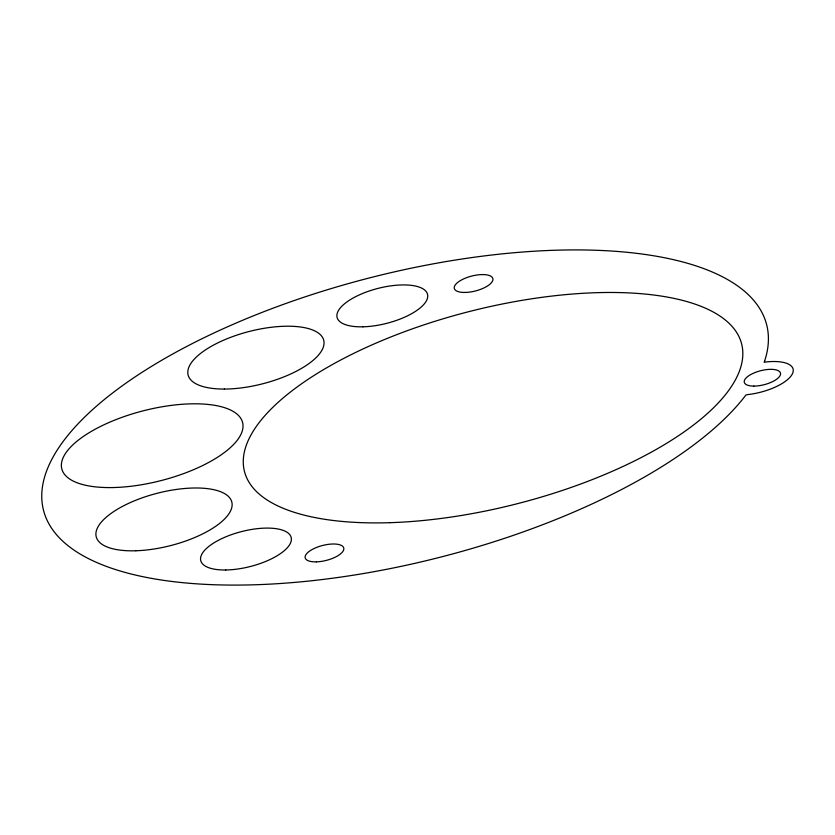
<?xml version="1.0" encoding="UTF-8"?>
<svg xmlns="http://www.w3.org/2000/svg" width="835" height="835" viewBox="0 0 835 835"><rect width="100%" height="100%" fill="white"/><g stroke="black" fill="none" stroke-linecap="round" stroke-linejoin="round"><path stroke-width="1.25" d="M764.662 360.897L764.161 362.327L766.613 361.91A37.324 14.404 -14.4 0 1 792.112 374.351A37.324 14.404 -14.4 0 1 748.484 394.496L745.979 394.934A373.287 144.058 -14.4 0 1 142.67 576.651A373.287 144.058 -14.4 0 1 294.244 300.537A373.287 144.058 -14.4 0 1 764.662 360.897M389.684 522.689A256.637 99.041 -14.4 0 0 741.657 344.041A256.637 99.041 -14.4 0 0 347.777 356.347A256.637 99.041 -14.4 0 0 389.684 522.689M316.35 561.861A19.894 7.682 -14.4 0 0 343.759 548.042A19.894 7.682 -14.4 0 0 313.292 548.908A19.894 7.682 -14.4 0 0 316.35 561.861M225.794 569.981A46.666 18.005 -14.4 0 0 291.3 538.064A46.666 18.005 -14.4 0 0 220.816 539.076A46.666 18.005 -14.4 0 0 225.794 569.981M135.865 550.766A69.994 27.012 -14.4 0 0 231.806 502.023A69.994 27.012 -14.4 0 0 124.352 505.425A69.994 27.012 -14.4 0 0 135.865 550.766M112.808 487.556A93.322 36.009 -14.4 0 0 242.766 423.314A93.322 36.009 -14.4 0 0 100.993 426.215A93.322 36.009 -14.4 0 0 112.808 487.556M753.869 386.094A18.662 7.202 -14.4 0 0 780.548 373.516A18.662 7.202 -14.4 0 0 752.753 373.527A18.662 7.202 -14.4 0 0 753.869 386.094M224.354 389.058A69.994 27.012 -14.4 0 0 323.99 341.745A69.994 27.012 -14.4 0 0 219.417 342.099A69.994 27.012 -14.4 0 0 224.354 389.058M362.933 326.809A46.666 18.005 -14.4 0 0 427.593 294.557A46.666 18.005 -14.4 0 0 356.451 296.268A46.666 18.005 -14.4 0 0 362.933 326.809M464.949 292.448A19.894 7.682 -14.4 0 0 492.911 278.848A19.894 7.682 -14.4 0 0 462.872 279.255A19.894 7.682 -14.4 0 0 464.949 292.448"/></g></svg>
